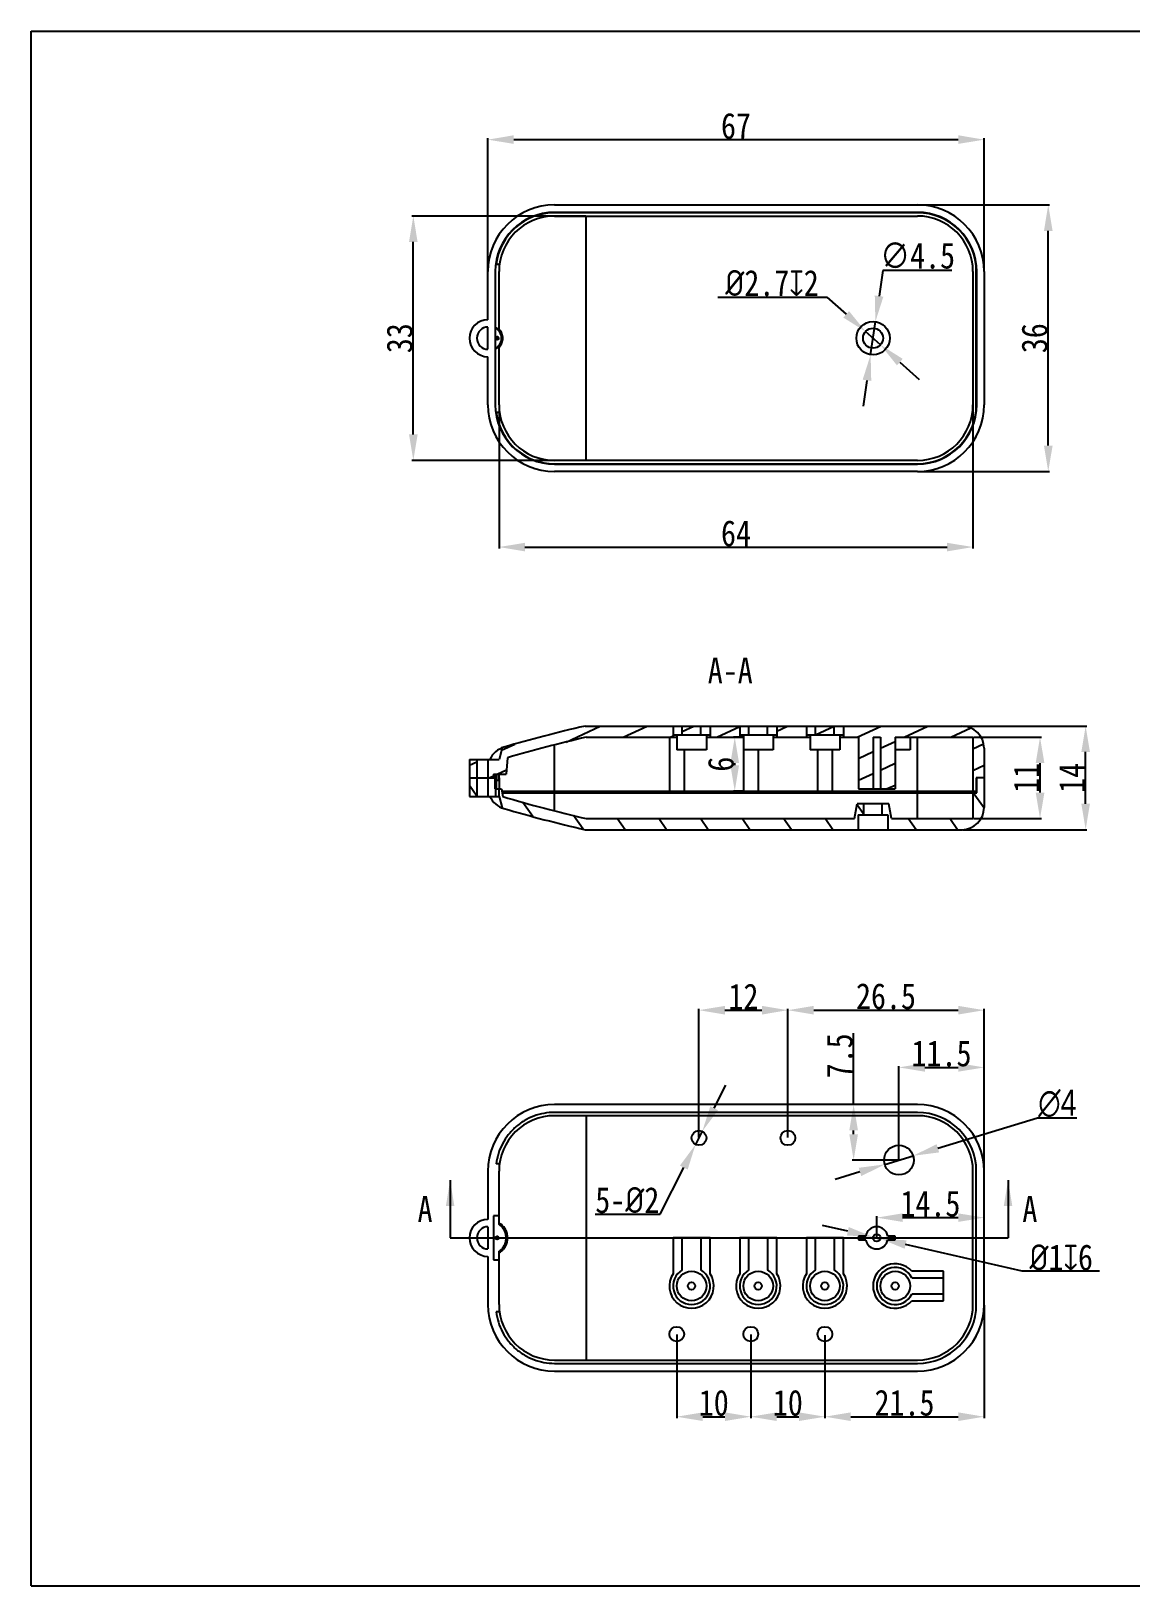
# Model space of a CAD drawing. Header units: millimetres. Extents: x 0 to 297, y 0 to 210.
# Drawn here: x 0 to 148.5, y 0 to 210 of the extents above; entities that cross this region are included whole.
import ezdxf

# ---------------------------------------------------------------- set-up
doc = ezdxf.new("R2010")
doc.units = ezdxf.units.MM
doc.header["$LTSCALE"] = 16.335
doc.header["$PDMODE"] = 3
doc.header["$PDSIZE"] = 8
doc.layers.get('0').update_dxf_attribs({"linetype": 'CONTINUOUS'})
doc.layers.get('Defpoints').update_dxf_attribs({"linetype": 'CONTINUOUS'})
doc.styles.get("Standard").update_dxf_attribs({"font": 'simfang.ttf', "width": 0.85})
doc.dimstyles.get("Standard").update_dxf_attribs({"dimtxt": 3.5, "dimasz": 3.5, "dimexe": 0.18, "dimexo": 0.0625, "dimgap": 0.09, "dimtad": 1, "dimdsep": 46, "dimtxsty": 'Standard', "dimcen": 0, "dimadec": 0, "dimazin": 0, "dimtp": 0.01, "dimtm": 0.01, "dimtfac": 1, "dimtmove": 0, "dimatfit": 3, "dimfxl": 1, "dimtolj": 1, "dimarcsym": 0})
doc.dimstyles.new('STANDARD1', dxfattribs={"dimtxt": 3.5, "dimasz": 3.5, "dimexe": 0.18, "dimexo": 0.0625, "dimgap": 0.09, "dimtad": 1, "dimtoh": 1, "dimdsep": 46, "dimtxsty": 'Standard', "dimcen": 0, "dimadec": 0, "dimazin": 0, "dimtp": 0.01, "dimtm": 0.01, "dimtfac": 1, "dimtmove": 0, "dimatfit": 3, "dimfxl": 1, "dimtolj": 1, "dimarcsym": 0})

# ---------------------------------------------------------------- blocks, each defined once
blk = doc.blocks.new('*D0')
at = {"color": 0, "lineweight": -2}
for p, q in [((61.68, 177.58), (61.68, 195.52)), ((65.18, 195.34), (125.18, 195.34)), ((128.68, 177.58), (128.68, 195.52))]:
    blk.add_line(p, q, dxfattribs=at)
at = {"color": 0}
for points in [[(65.18, 195.93), (65.18, 194.76), (61.68, 195.34)], [(125.18, 195.93), (125.18, 194.76), (128.68, 195.34)]]:
    blk.add_solid(points, dxfattribs=at)
at = {"layer": 'Defpoints', "color": 0}
for p in [(128.68, 195.34), (61.68, 177.52), (128.68, 177.52)]:
    blk.add_point(p, dxfattribs=at)
at = {"color": 0, "insert": (95.18, 197.18), "char_height": 3.5, "attachment_point": 5}
blk.add_mtext('\\A1;67', dxfattribs=at)
blk = doc.blocks.new('*D1')
at = {"color": 0, "lineweight": -2}
for p, q in [((119.74, 186.52), (137.52, 186.52)), ((137.34, 154.02), (137.34, 183.02)), ((119.74, 150.52), (137.52, 150.52))]:
    blk.add_line(p, q, dxfattribs=at)
at = {"color": 0}
for points in [[(136.76, 183.02), (137.93, 183.02), (137.34, 186.52)], [(136.76, 154.02), (137.93, 154.02), (137.34, 150.52)]]:
    blk.add_solid(points, dxfattribs=at)
at = {"layer": 'Defpoints', "color": 0}
for p in [(119.68, 186.52), (137.34, 186.52), (119.68, 150.52)]:
    blk.add_point(p, dxfattribs=at)
at = {"color": 0, "insert": (135.5, 168.52), "char_height": 3.5, "attachment_point": 5, "rotation": 90}
blk.add_mtext('\\A1;36', dxfattribs=at)
blk = doc.blocks.new('*D2')
at = {"color": 0, "lineweight": -2}
for p, q in [((63.18, 159.46), (63.18, 140.13)), ((127.18, 159.46), (127.18, 140.13)), ((66.68, 140.31), (123.68, 140.31))]:
    blk.add_line(p, q, dxfattribs=at)
at = {"color": 0}
for points in [[(66.68, 140.89), (66.68, 139.73), (63.18, 140.31)], [(123.68, 140.89), (123.68, 139.73), (127.18, 140.31)]]:
    blk.add_solid(points, dxfattribs=at)
at = {"layer": 'Defpoints', "color": 0}
for p in [(63.18, 159.52), (127.18, 159.52), (127.18, 140.31)]:
    blk.add_point(p, dxfattribs=at)
at = {"color": 0, "insert": (95.18, 142.15), "char_height": 3.5, "attachment_point": 5}
blk.add_mtext('\\A1;64', dxfattribs=at)
blk = doc.blocks.new('*D3')
at = {"color": 0, "lineweight": -2}
for p, q in [((74.9, 185.02), (51.43, 185.02)), ((51.61, 155.52), (51.61, 181.52)), ((74.9, 152.02), (51.43, 152.02))]:
    blk.add_line(p, q, dxfattribs=at)
at = {"color": 0}
for points in [[(51.03, 181.52), (52.19, 181.52), (51.61, 185.02)], [(51.03, 155.52), (52.19, 155.52), (51.61, 152.02)]]:
    blk.add_solid(points, dxfattribs=at)
at = {"layer": 'Defpoints', "color": 0}
for p in [(51.61, 185.02), (74.96, 185.02), (74.96, 152.02)]:
    blk.add_point(p, dxfattribs=at)
at = {"color": 0, "insert": (49.77, 168.52), "char_height": 3.5, "attachment_point": 5, "rotation": 90}
blk.add_mtext('\\A1;33', dxfattribs=at)
blk = doc.blocks.new('*D11')
at = {"color": 0, "lineweight": -2}
for p, q in [((115, 177.67), (114.5, 174.21)), ((124.3, 177.67), (115, 177.67)), ((113.36, 166.29), (114, 170.75)), ((112.86, 162.83), (112.36, 159.36))]:
    blk.add_line(p, q, dxfattribs=at)
at = {"color": 0}
for points in [[(113.92, 174.29), (115.08, 174.13), (114, 170.75)], [(112.28, 162.91), (113.44, 162.75), (113.36, 166.29)]]:
    blk.add_solid(points, dxfattribs=at)
at = {"layer": 'Defpoints', "color": 0}
for p in [(114, 170.75), (113.36, 166.29)]:
    blk.add_point(p, dxfattribs=at)
at = {"color": 0, "insert": (119.7, 179.65), "char_height": 3.5, "attachment_point": 5}
blk.add_mtext('\\A1;∅4.5', dxfattribs=at)
blk = doc.blocks.new('*D12')
at = {"color": 0, "lineweight": -2}
for p, q in [((92.72, 174.08), (107.45, 174.08)), ((107.45, 174.08), (110.06, 171.75)), ((114.69, 167.62), (112.67, 169.42)), ((117.3, 165.29), (119.91, 162.96))]:
    blk.add_line(p, q, dxfattribs=at)
at = {"color": 0}
for points in [[(110.45, 172.18), (109.67, 171.31), (112.67, 169.42)], [(117.69, 165.73), (116.91, 164.86), (114.69, 167.62)]]:
    blk.add_solid(points, dxfattribs=at)
at = {"layer": 'Defpoints', "color": 0}
for p in [(112.67, 169.42), (114.69, 167.62)]:
    blk.add_point(p, dxfattribs=at)
at = {"color": 0, "insert": (100.04, 175.95), "char_height": 3.5, "attachment_point": 5}
blk.add_mtext('\\A1;{\\fISOCPEUR|b0|i0|c0|p34;%%C}2.7{\\Fgdt|c0;x}2', dxfattribs=at)
blk = doc.blocks.new('*D13')
at = {"color": 0, "lineweight": -2}
for p, q in [((125.74, 116.14), (142.57, 116.14)), ((142.39, 105.64), (142.39, 112.64)), ((125.74, 102.14), (142.57, 102.14))]:
    blk.add_line(p, q, dxfattribs=at)
at = {"color": 0}
for points in [[(141.81, 112.64), (142.97, 112.64), (142.39, 116.14)], [(141.81, 105.64), (142.97, 105.64), (142.39, 102.14)]]:
    blk.add_solid(points, dxfattribs=at)
at = {"layer": 'Defpoints', "color": 0}
for p in [(125.68, 116.14), (142.39, 116.14), (125.68, 102.14)]:
    blk.add_point(p, dxfattribs=at)
at = {"color": 0, "insert": (140.55, 109.14), "char_height": 3.5, "attachment_point": 5, "rotation": 90}
blk.add_mtext('\\A1;14', dxfattribs=at)
blk = doc.blocks.new('*D14')
at = {"color": 0, "lineweight": -2}
for p, q in [((127.24, 114.64), (136.41, 114.64)), ((136.23, 107.14), (136.23, 111.14)), ((127.24, 103.64), (136.41, 103.64))]:
    blk.add_line(p, q, dxfattribs=at)
at = {"color": 0}
for points in [[(135.65, 111.14), (136.82, 111.14), (136.23, 114.64)], [(135.65, 107.14), (136.82, 107.14), (136.23, 103.64)]]:
    blk.add_solid(points, dxfattribs=at)
at = {"layer": 'Defpoints', "color": 0}
for p in [(127.18, 114.64), (136.23, 114.64), (127.18, 103.64)]:
    blk.add_point(p, dxfattribs=at)
at = {"color": 0, "insert": (134.39, 109.14), "char_height": 3.5, "attachment_point": 5, "rotation": 90}
blk.add_mtext('\\A1;11', dxfattribs=at)
blk = doc.blocks.new('*D15')
at = {"color": 0, "lineweight": -2}
for p, q in [((90.18, 60.57), (90.18, 77.94)), ((93.68, 77.76), (98.68, 77.76)), ((102.18, 60.57), (102.18, 77.94))]:
    blk.add_line(p, q, dxfattribs=at)
at = {"color": 0}
for points in [[(93.68, 78.34), (93.68, 77.17), (90.18, 77.76)], [(98.68, 78.34), (98.68, 77.17), (102.18, 77.76)]]:
    blk.add_solid(points, dxfattribs=at)
at = {"layer": 'Defpoints', "color": 0}
for p in [(102.18, 77.76), (90.18, 60.51), (102.18, 60.51)]:
    blk.add_point(p, dxfattribs=at)
at = {"color": 0, "insert": (96.18, 79.6), "char_height": 3.5, "attachment_point": 5}
blk.add_mtext('\\A1;12', dxfattribs=at)
blk = doc.blocks.new('*D16')
at = {"color": 0, "lineweight": -2}
for p, q in [((102.18, 60.57), (102.18, 77.94)), ((105.68, 77.76), (125.18, 77.76)), ((128.68, 56.07), (128.68, 77.94))]:
    blk.add_line(p, q, dxfattribs=at)
at = {"color": 0}
for points in [[(105.68, 78.34), (105.68, 77.17), (102.18, 77.76)], [(125.18, 78.34), (125.18, 77.17), (128.68, 77.76)]]:
    blk.add_solid(points, dxfattribs=at)
at = {"layer": 'Defpoints', "color": 0}
for p in [(128.68, 77.76), (102.18, 60.51), (128.68, 56.01)]:
    blk.add_point(p, dxfattribs=at)
at = {"color": 0, "insert": (115.43, 79.63), "char_height": 3.5, "attachment_point": 5}
blk.add_mtext('\\A1;26.5', dxfattribs=at)
blk = doc.blocks.new('*D17')
at = {"color": 0, "lineweight": -2}
for p, q in [((87.18, 33.94), (87.18, 22.67)), ((97.18, 33.94), (97.18, 22.67)), ((90.68, 22.85), (93.68, 22.85))]:
    blk.add_line(p, q, dxfattribs=at)
at = {"color": 0}
for points in [[(90.68, 23.44), (90.68, 22.27), (87.18, 22.85)], [(93.68, 23.44), (93.68, 22.27), (97.18, 22.85)]]:
    blk.add_solid(points, dxfattribs=at)
at = {"layer": 'Defpoints', "color": 0}
for p in [(87.18, 34.01), (97.18, 34.01), (97.18, 22.85)]:
    blk.add_point(p, dxfattribs=at)
at = {"color": 0, "insert": (92.18, 24.71), "char_height": 3.5, "attachment_point": 5}
blk.add_mtext('\\A1;10', dxfattribs=at)
blk = doc.blocks.new('*D18')
at = {"color": 0, "lineweight": -2}
for p, q in [((97.18, 33.88), (97.18, 22.67)), ((107.18, 33.88), (107.18, 22.67)), ((100.68, 22.85), (103.68, 22.85))]:
    blk.add_line(p, q, dxfattribs=at)
at = {"color": 0}
for points in [[(100.68, 23.44), (100.68, 22.27), (97.18, 22.85)], [(103.68, 23.44), (103.68, 22.27), (107.18, 22.85)]]:
    blk.add_solid(points, dxfattribs=at)
at = {"layer": 'Defpoints', "color": 0}
for p in [(97.18, 33.94), (107.18, 33.94), (107.18, 22.85)]:
    blk.add_point(p, dxfattribs=at)
at = {"color": 0, "insert": (102.18, 24.71), "char_height": 3.5, "attachment_point": 5}
blk.add_mtext('\\A1;10', dxfattribs=at)
blk = doc.blocks.new('*D19')
at = {"color": 0, "lineweight": -2}
for p, q in [((128.68, 37.94), (128.68, 22.67)), ((107.18, 33.82), (107.18, 22.67)), ((110.68, 22.85), (125.18, 22.85))]:
    blk.add_line(p, q, dxfattribs=at)
at = {"color": 0}
for points in [[(110.68, 23.44), (110.68, 22.27), (107.18, 22.85)], [(125.18, 23.44), (125.18, 22.27), (128.68, 22.85)]]:
    blk.add_solid(points, dxfattribs=at)
at = {"layer": 'Defpoints', "color": 0}
for p in [(128.68, 38.01), (107.18, 33.88), (128.68, 22.85)]:
    blk.add_point(p, dxfattribs=at)
at = {"color": 0, "insert": (117.93, 24.72), "char_height": 3.5, "attachment_point": 5}
blk.add_mtext('\\A1;21.5', dxfattribs=at)
blk = doc.blocks.new('*D20')
at = {"color": 0, "lineweight": -2}
for p, q in [((92.23, 64.51), (93.82, 67.63)), ((90.63, 61.4), (89.72, 59.62)), ((84.93, 50.23), (88.13, 56.5)), ((76.16, 50.23), (84.93, 50.23))]:
    blk.add_line(p, q, dxfattribs=at)
at = {"color": 0}
for points in [[(91.71, 64.78), (92.75, 64.25), (90.63, 61.4)], [(87.61, 56.77), (88.65, 56.23), (89.72, 59.62)]]:
    blk.add_solid(points, dxfattribs=at)
at = {"layer": 'Defpoints', "color": 0}
for p in [(90.63, 61.4), (89.72, 59.62)]:
    blk.add_point(p, dxfattribs=at)
at = {"color": 0, "insert": (80.5, 52.09), "char_height": 3.5, "attachment_point": 5}
blk.add_mtext('\\A1;5-{\\fISOCPEUR|b0|i0|c0|p34;%%C}2', dxfattribs=at)
blk = doc.blocks.new('*D21')
at = {"color": 0, "lineweight": -2}
for p, q in [((135.89, 63.18), (122.44, 59.1)), ((141.19, 63.18), (135.89, 63.18)), ((115.27, 56.93), (119.09, 58.09)), ((111.92, 55.91), (108.57, 54.89))]:
    blk.add_line(p, q, dxfattribs=at)
at = {"color": 0}
for points in [[(122.27, 59.66), (122.61, 58.55), (119.09, 58.09)], [(111.75, 56.47), (112.09, 55.35), (115.27, 56.93)]]:
    blk.add_solid(points, dxfattribs=at)
at = {"layer": 'Defpoints', "color": 0}
for p in [(115.27, 56.93), (119.09, 58.09)]:
    blk.add_point(p, dxfattribs=at)
at = {"color": 0, "insert": (138.58, 65.16), "char_height": 3.5, "attachment_point": 5}
blk.add_mtext('\\A1;{\\fGulim|b0|i0|c129|p34;∅4}', dxfattribs=at)
blk = doc.blocks.new('*D22')
at = {"color": 0, "lineweight": -2}
for p, q in [((110.28, 47.9), (106.87, 48.69)), ((113.69, 47.12), (114.67, 46.89)), ((133.83, 42.49), (118.08, 46.11)), ((144.26, 42.49), (133.83, 42.49))]:
    blk.add_line(p, q, dxfattribs=at)
at = {"color": 0}
for points in [[(110.41, 48.47), (110.15, 47.33), (113.69, 47.12)], [(118.21, 46.68), (117.95, 45.54), (114.67, 46.89)]]:
    blk.add_solid(points, dxfattribs=at)
at = {"layer": 'Defpoints', "color": 0}
for p in [(113.69, 47.12), (114.67, 46.89)]:
    blk.add_point(p, dxfattribs=at)
at = {"color": 0, "insert": (139.09, 44.35), "char_height": 3.5, "attachment_point": 5}
blk.add_mtext('\\A1;{\\fISOCPEUR|b0|i0|c0|p34;%%C}1{\\Fgdt|c0;x}6', dxfattribs=at)
blk = doc.blocks.new('*D23')
at = {"color": 0, "lineweight": -2}
for p, q in [((111.06, 65.01), (111.06, 74.67)), ((117.12, 65.01), (110.88, 65.01)), ((111.06, 61.01), (111.06, 61.51)), ((117.12, 57.51), (110.88, 57.51))]:
    blk.add_line(p, q, dxfattribs=at)
at = {"color": 0}
for points in [[(110.48, 61.51), (111.65, 61.51), (111.06, 65.01)], [(110.48, 61.01), (111.65, 61.01), (111.06, 57.51)]]:
    blk.add_solid(points, dxfattribs=at)
at = {"layer": 'Defpoints', "color": 0}
for p in [(111.06, 65.01), (117.18, 65.01), (117.18, 57.51)]:
    blk.add_point(p, dxfattribs=at)
at = {"color": 0, "insert": (109.19, 71.59), "char_height": 3.5, "attachment_point": 5, "rotation": 90}
blk.add_mtext('\\A1;7.5', dxfattribs=at)
blk = doc.blocks.new('*D24')
at = {"color": 0, "lineweight": -2}
for p, q in [((117.18, 57.57), (117.18, 70.21)), ((120.68, 70.03), (125.18, 70.03)), ((128.68, 56.07), (128.68, 70.21))]:
    blk.add_line(p, q, dxfattribs=at)
at = {"color": 0}
for points in [[(120.68, 70.62), (120.68, 69.45), (117.18, 70.03)], [(125.18, 70.62), (125.18, 69.45), (128.68, 70.03)]]:
    blk.add_solid(points, dxfattribs=at)
at = {"layer": 'Defpoints', "color": 0}
for p in [(128.68, 70.03), (117.18, 57.51), (128.68, 56.01)]:
    blk.add_point(p, dxfattribs=at)
at = {"color": 0, "insert": (122.93, 71.9), "char_height": 3.5, "attachment_point": 5}
blk.add_mtext('\\A1;11.5', dxfattribs=at)
blk = doc.blocks.new('*D25')
at = {"color": 0, "lineweight": -2}
for p, q in [((114.18, 47.07), (114.18, 49.92)), ((117.68, 49.74), (125.18, 49.74)), ((128.68, 47.07), (128.68, 49.92))]:
    blk.add_line(p, q, dxfattribs=at)
at = {"color": 0}
for points in [[(117.68, 50.32), (117.68, 49.16), (114.18, 49.74)], [(125.18, 50.32), (125.18, 49.16), (128.68, 49.74)]]:
    blk.add_solid(points, dxfattribs=at)
at = {"layer": 'Defpoints', "color": 0}
for p in [(128.68, 49.74), (114.18, 47.01), (128.68, 47.01)]:
    blk.add_point(p, dxfattribs=at)
at = {"color": 0, "insert": (121.43, 51.61), "char_height": 3.5, "attachment_point": 5}
blk.add_mtext('\\A1;14.5', dxfattribs=at)
blk = doc.blocks.new('*D26')
at = {"color": 0, "lineweight": -2}
for p, q in [((96.12, 114.64), (94.83, 114.64)), ((95.01, 110.84), (95.01, 111.14)), ((96.12, 107.34), (94.83, 107.34))]:
    blk.add_line(p, q, dxfattribs=at)
at = {"color": 0}
for points in [[(94.43, 111.14), (95.59, 111.14), (95.01, 114.64)], [(94.43, 110.84), (95.59, 110.84), (95.01, 107.34)]]:
    blk.add_solid(points, dxfattribs=at)
at = {"layer": 'Defpoints', "color": 0}
for p in [(95.01, 114.64), (96.18, 114.64), (96.18, 107.34)]:
    blk.add_point(p, dxfattribs=at)
at = {"color": 0, "insert": (93.15, 110.99), "char_height": 3.5, "attachment_point": 5, "rotation": 90}
blk.add_mtext('\\A1;6', dxfattribs=at)

msp = doc.modelspace()

# ---------------------------------------------------------------- hatches: boundary and pattern name
at = {"linetype": 'Continuous'}
h = msp.add_hatch(dxfattribs=at)
h.set_pattern_fill('XSEC0001', color=2, scale=2.671493, angle=205, style=0, pattern_type=0)
h.set_pattern_definition([(205, (0.6257, -16.6796), (1.12902, -2.421195), [])])
edge = h.paths.add_edge_path()
edge.add_line((74.793, 116.137), (86.68, 116.137))
edge.add_line((86.68, 116.137), (86.68, 114.637))
edge.add_line((74.964, 114.637), (86.68, 114.637))
edge.add_spline(control_points=[(64.336, 111.862), (67.853, 112.884), (71.396, 113.81), (74.964, 114.637)], knot_values=[0, 0, 0, 0, 1, 1, 1, 1], weights=[1, 0.9997484, 0.9997484, 1], degree=3, periodic=0)
edge.add_line((64.336, 111.862), (64.141, 109.637))
edge.add_line((63.145, 109.637), (64.141, 109.637))
edge.add_line((63.145, 109.637), (63.145, 108.837))
edge.add_line((63.07, 108.837), (63.145, 108.837))
edge.add_line((63.07, 109.637), (63.07, 108.837))
edge.add_line((62.77, 109.637), (63.07, 109.637))
edge.add_line((62.77, 109.637), (62.77, 108.837))
edge.add_line((62.695, 108.837), (62.77, 108.837))
edge.add_line((62.695, 109.637), (62.695, 108.837))
edge.add_line((62.44, 109.637), (62.695, 109.637))
edge.add_line((62.44, 109.637), (62.44, 109.137))
edge.add_line((62.44, 109.137), (61.68, 109.137))
edge.add_line((61.68, 111.637), (61.68, 109.137))
edge.add_line((61.68, 111.637), (63.18, 111.637))
edge.add_line((63.598, 113.198), (63.18, 111.637))
edge.add_spline(control_points=[(63.598, 113.198), (63.678, 113.229), (63.759, 113.256), (63.841, 113.28)], knot_values=[0, 0, 0, 0, 1, 1, 1, 1], weights=[1, 0.999389, 0.999389, 1], degree=3, periodic=0)
edge.add_spline(control_points=[(63.841, 113.28), (67.464, 114.335), (71.116, 115.288), (74.793, 116.137)], knot_values=[0, 0, 0, 0, 1, 1, 1, 1], weights=[1, 0.9997368, 0.9997368, 1], degree=3, periodic=0)
edge = h.paths.add_edge_path()
edge.add_line((87.93, 116.137), (90.43, 116.137))
edge.add_line((90.43, 114.937), (90.43, 116.137))
edge.add_line((90.43, 114.937), (87.93, 114.937))
edge.add_line((87.93, 114.937), (87.93, 116.137))
edge = h.paths.add_edge_path()
edge.add_line((91.68, 116.137), (95.68, 116.137))
edge.add_line((95.68, 116.137), (95.68, 114.637))
edge.add_line((91.68, 114.637), (95.68, 114.637))
edge.add_line((91.68, 116.137), (91.68, 114.637))
edge = h.paths.add_edge_path()
edge.add_line((96.93, 116.137), (99.43, 116.137))
edge.add_line((99.43, 114.937), (99.43, 116.137))
edge.add_line((99.43, 114.937), (96.93, 114.937))
edge.add_line((96.93, 114.937), (96.93, 116.137))
edge = h.paths.add_edge_path()
edge.add_line((100.68, 116.137), (104.68, 116.137))
edge.add_line((104.68, 116.137), (104.68, 114.637))
edge.add_line((100.68, 114.637), (104.68, 114.637))
edge.add_line((100.68, 116.137), (100.68, 114.637))
edge = h.paths.add_edge_path()
edge.add_line((105.93, 116.137), (108.43, 116.137))
edge.add_line((108.43, 114.937), (108.43, 116.137))
edge.add_line((108.43, 114.937), (105.93, 114.937))
edge.add_line((105.93, 114.937), (105.93, 116.137))
edge = h.paths.add_edge_path()
edge.add_line((109.68, 116.137), (125.68, 116.137))
edge.add_spline(control_points=[(125.68, 116.137), (127.437, 116.137), (128.68, 114.895), (128.68, 113.137)], knot_values=[0, 0, 0, 0, 1, 1, 1, 1], weights=[1, 0.8047379, 0.8047379, 1], degree=3, periodic=0)
edge.add_line((128.68, 113.137), (128.68, 109.137))
edge.add_line((128.68, 109.137), (127.63, 109.137))
edge.add_line((127.63, 109.137), (127.63, 107.337))
edge.add_line((127.18, 107.337), (127.63, 107.337))
edge.add_line((127.18, 114.637), (127.18, 107.337))
edge.add_line((116.659, 114.637), (127.18, 114.637))
edge.add_line((116.659, 114.637), (116.659, 107.637))
edge.add_line((114.68, 107.637), (116.659, 107.637))
edge.add_line((114.68, 114.637), (114.68, 107.637))
edge.add_line((113.68, 114.637), (114.68, 114.637))
edge.add_line((113.68, 114.637), (113.68, 107.637))
edge.add_line((111.701, 107.637), (113.68, 107.637))
edge.add_line((111.701, 114.637), (111.701, 107.637))
edge.add_line((109.68, 114.637), (111.701, 114.637))
edge.add_line((109.68, 116.137), (109.68, 114.637))
edge = h.paths.add_edge_path()
edge.add_line((59.18, 111.637), (60.18, 111.637))
edge.add_line((60.18, 111.637), (60.18, 109.137))
edge.add_line((60.18, 109.137), (59.18, 109.137))
edge.add_line((59.18, 111.637), (59.18, 109.137))
h = msp.add_hatch(dxfattribs=at)
h.set_pattern_fill('DEFAULT__1', color=2, scale=4.597655, angle=125, style=0, pattern_type=0)
h.set_pattern_definition([(125, (0.6257, -16.6796), (-3.76618, -2.63711), [])])
edge = h.paths.add_edge_path()
edge.add_line((74.793, 102.137), (111.68, 102.137))
edge.add_spline(control_points=[(74.793, 102.137), (71.116, 102.987), (67.464, 103.94), (63.841, 104.995)], knot_values=[0, 0, 0, 0, 1, 1, 1, 1], weights=[1, 0.9997368, 0.9997368, 1], degree=3, periodic=0)
edge.add_spline(control_points=[(63.598, 105.077), (63.678, 105.046), (63.759, 105.019), (63.841, 104.995)], knot_values=[0, 0, 0, 0, 1, 1, 1, 1], weights=[1, 0.999389, 0.999389, 1], degree=3, periodic=0)
edge.add_line((63.18, 106.637), (63.598, 105.077))
edge.add_line((63.145, 106.637), (63.18, 106.637))
edge.add_line((63.145, 107.637), (63.145, 106.637))
edge.add_line((63.145, 107.637), (63.51, 107.637))
edge.add_line((63.51, 107.637), (63.692, 106.602))
edge.add_spline(control_points=[(74.964, 103.637), (71.178, 104.516), (67.42, 105.504), (63.692, 106.602)], knot_values=[0, 0, 0, 0, 1, 1, 1, 1], weights=[1, 0.9997167, 0.9997167, 1], degree=3, periodic=0)
edge.add_line((74.964, 103.637), (111.18, 103.637))
edge.add_line((111.18, 103.637), (111.532, 105.637))
edge.add_line((112.43, 105.637), (111.532, 105.637))
edge.add_line((112.43, 104.137), (112.43, 105.637))
edge.add_line((111.68, 104.137), (112.43, 104.137))
edge.add_line((111.68, 104.137), (111.68, 102.137))
edge = h.paths.add_edge_path()
edge.add_line((115.68, 102.137), (125.68, 102.137))
edge.add_line((115.68, 104.137), (115.68, 102.137))
edge.add_line((114.93, 104.137), (115.68, 104.137))
edge.add_line((114.93, 104.137), (114.93, 105.637))
edge.add_line((115.827, 105.637), (114.93, 105.637))
edge.add_line((116.18, 103.637), (115.827, 105.637))
edge.add_line((116.18, 103.637), (127.18, 103.637))
edge.add_line((127.18, 107.137), (127.18, 103.637))
edge.add_line((127.18, 107.137), (127.68, 107.137))
edge.add_line((127.68, 107.137), (127.68, 109.137))
edge.add_line((127.68, 109.137), (128.68, 109.137))
edge.add_line((128.68, 109.137), (128.68, 105.137))
edge.add_spline(control_points=[(125.68, 102.137), (127.437, 102.137), (128.68, 103.38), (128.68, 105.137)], knot_values=[0, 0, 0, 0, 1, 1, 1, 1], weights=[1, 0.8047379, 0.8047379, 1], degree=3, periodic=0)
edge = h.paths.add_edge_path()
edge.add_line((61.68, 109.137), (61.68, 106.637))
edge.add_line((61.68, 109.137), (62.68, 109.137))
edge.add_line((62.68, 107.637), (62.68, 109.137))
edge.add_line((62.68, 107.637), (62.695, 107.637))
edge.add_line((62.695, 107.637), (62.695, 106.637))
edge.add_line((61.68, 106.637), (62.695, 106.637))
edge = h.paths.add_edge_path()
edge.add_line((59.18, 106.637), (60.18, 106.637))
edge.add_line((59.18, 109.137), (59.18, 106.637))
edge.add_line((59.18, 109.137), (60.18, 109.137))
edge.add_line((60.18, 109.137), (60.18, 106.637))

# ---------------------------------------------------------------- linework, layer by layer
at = {"color": 7, "linetype": 'Continuous'}
for p, q in [((0, 0), (0, 210)), ((0, 210), (297, 210)), ((70.68, 186.52), (119.68, 186.52)), ((119.68, 185.52), (70.68, 185.52)), ((119.68, 185.47), (70.68, 185.47)), ((70.68, 185.02), (119.68, 185.02)), ((74.964, 152.02), (74.964, 185.02)), ((62.793, 178.52), (63.247, 178.52)), ((61.68, 171.02), (61.68, 177.52)), ((62.68, 177.52), (62.68, 159.52)), ((63.18, 169.627), (63.18, 177.52)), ((127.18, 177.52), (127.18, 159.52)), ((127.63, 159.52), (127.63, 177.52)), ((127.68, 159.52), (127.68, 177.52)), ((128.68, 177.52), (128.68, 159.52)), ((61.68, 167.02), (61.68, 170.02)), ((61.68, 159.52), (61.68, 166.02)), ((63.18, 159.52), (63.18, 167.412)), ((62.793, 158.52), (63.247, 158.52)), ((119.68, 152.02), (70.68, 152.02)), ((70.68, 151.57), (119.68, 151.57)), ((70.68, 151.52), (119.68, 151.52)), ((119.68, 150.52), (70.68, 150.52)), ((74.793, 116.137), (125.68, 116.137)), ((86.68, 116.137), (86.68, 114.637)), ((87.93, 114.937), (87.93, 116.137)), ((90.43, 114.937), (90.43, 116.137)), ((91.68, 116.137), (91.68, 114.637)), ((95.68, 116.137), (95.68, 114.637)), ((96.93, 114.937), (96.93, 116.137)), ((99.43, 114.937), (99.43, 116.137)), ((100.68, 116.137), (100.68, 114.637)), ((104.68, 116.137), (104.68, 114.637)), ((105.93, 114.937), (105.93, 116.137)), ((108.43, 114.937), (108.43, 116.137)), ((109.68, 116.137), (109.68, 114.637)), ((70.68, 104.681), (70.68, 113.594)), ((74.964, 114.637), (87.18, 114.637)), ((86.18, 114.637), (86.18, 107.337)), ((86.68, 114.937), (91.68, 114.937)), ((87.18, 114.937), (87.18, 112.937)), ((91.18, 114.937), (91.18, 112.937)), ((91.18, 114.637), (96.18, 114.637)), ((95.68, 114.937), (100.68, 114.937)), ((96.18, 114.937), (96.18, 107.337)), ((100.18, 114.937), (100.18, 112.937)), ((100.18, 114.637), (105.18, 114.637)), ((104.68, 114.937), (109.68, 114.937)), ((105.18, 114.937), (105.18, 112.937)), ((109.18, 114.937), (109.18, 112.937)), ((109.18, 114.637), (111.701, 114.637)), ((111.701, 114.637), (111.701, 107.637)), ((113.68, 114.637), (114.68, 114.637)), ((113.68, 114.637), (113.68, 107.637)), ((114.68, 114.637), (114.68, 107.637)), ((116.659, 114.637), (127.18, 114.637)), ((116.659, 114.637), (116.659, 107.637)), ((118.68, 114.637), (118.68, 112.937)), ((119.68, 103.637), (119.68, 114.637)), ((127.18, 114.637), (127.18, 107.337)), ((59.18, 111.637), (59.18, 106.637)), ((59.18, 111.637), (63.18, 111.637)), ((60.18, 111.637), (60.18, 106.637)), ((61.68, 111.637), (61.68, 106.637)), ((63.598, 113.198), (63.18, 111.637)), ((64.336, 111.862), (64.141, 109.637)), ((91.18, 112.937), (87.18, 112.937)), ((88.18, 112.937), (88.18, 107.337)), ((100.18, 112.937), (96.18, 112.937)), ((98.18, 112.937), (98.18, 107.337)), ((109.18, 112.937), (105.18, 112.937)), ((106.18, 112.937), (106.18, 107.337)), ((108.18, 112.937), (108.18, 107.337)), ((118.68, 112.937), (116.659, 112.937)), ((128.68, 113.137), (128.68, 105.137)), ((62.44, 109.637), (62.44, 109.137)), ((62.44, 109.637), (62.695, 109.637)), ((62.695, 109.637), (62.695, 108.837)), ((62.77, 109.637), (62.77, 108.837)), ((62.77, 109.637), (63.07, 109.637)), ((63.07, 109.637), (63.07, 108.837)), ((63.145, 109.637), (63.145, 108.837)), ((63.145, 109.637), (64.141, 109.637)), ((63.18, 109.137), (63.18, 109.637)), ((59.18, 109.137), (62.695, 109.137)), ((62.68, 107.637), (62.68, 109.137)), ((62.68, 107.637), (63.51, 107.637)), ((62.695, 108.837), (63.145, 108.837)), ((62.695, 107.637), (62.695, 106.637)), ((62.793, 108.837), (62.793, 107.637)), ((63.145, 109.137), (63.247, 109.137)), ((63.145, 107.637), (63.145, 106.637)), ((63.247, 107.637), (63.247, 109.137)), ((63.51, 107.637), (63.692, 106.602)), ((63.562, 107.337), (127.63, 107.337)), ((63.598, 107.137), (127.68, 107.137)), ((111.701, 107.637), (116.659, 107.637)), ((127.18, 107.137), (127.18, 103.637)), ((128.68, 109.137), (127.63, 109.137)), ((127.63, 109.137), (127.63, 107.337)), ((127.68, 107.137), (127.68, 109.137)), ((59.18, 106.637), (63.18, 106.637)), ((63.18, 106.637), (63.598, 105.077)), ((111.18, 103.637), (111.532, 105.637)), ((115.827, 105.637), (111.532, 105.637)), ((112.43, 104.137), (112.43, 105.637)), ((114.93, 104.137), (114.93, 105.637)), ((116.18, 103.637), (115.827, 105.637)), ((74.964, 103.637), (111.18, 103.637)), ((111.68, 104.137), (115.68, 104.137)), ((111.68, 104.137), (111.68, 102.137)), ((115.68, 104.137), (115.68, 102.137)), ((116.18, 103.637), (127.18, 103.637)), ((74.793, 102.137), (125.68, 102.137)), ((119.68, 65.007), (70.68, 65.007)), ((119.68, 63.957), (70.68, 63.957)), ((119.68, 63.507), (70.68, 63.507)), ((74.964, 63.507), (74.964, 30.507)), ((63.247, 57.007), (62.793, 57.007)), ((61.68, 56.007), (61.68, 49.507)), ((63.18, 48.817), (63.18, 56.007)), ((127.18, 38.007), (127.18, 56.007)), ((127.63, 38.007), (127.63, 56.007)), ((128.68, 38.007), (128.68, 56.007)), ((61.68, 48.507), (61.68, 45.507)), ((62.44, 49.967), (62.44, 44.047)), ((63.18, 49.967), (62.44, 49.967)), ((86.68, 47.007), (86.68, 42.165)), ((91.68, 47.007), (86.68, 47.007)), ((87.93, 42.672), (87.93, 47.007)), ((90.43, 47.007), (90.43, 42.672)), ((91.68, 42.165), (91.68, 47.007)), ((100.68, 47.007), (95.68, 47.007)), ((95.68, 47.007), (95.68, 42.165)), ((96.93, 42.672), (96.93, 47.007)), ((99.43, 47.007), (99.43, 42.672)), ((100.68, 42.165), (100.68, 47.007)), ((109.68, 47.007), (104.68, 47.007)), ((104.68, 47.007), (104.68, 42.165)), ((105.93, 42.672), (105.93, 47.007)), ((108.43, 47.007), (108.43, 42.672)), ((109.68, 42.165), (109.68, 47.007)), ((112.701, 47.257), (111.701, 47.257)), ((111.701, 47.257), (111.701, 46.757)), ((111.701, 46.757), (112.701, 46.757)), ((116.659, 47.257), (115.659, 47.257)), ((115.659, 46.757), (116.659, 46.757)), ((116.659, 46.757), (116.659, 47.257)), ((61.68, 44.507), (61.68, 38.007)), ((63.18, 38.007), (63.18, 45.196)), ((62.44, 44.047), (63.18, 44.047)), ((123.18, 42.507), (118.916, 42.507)), ((123.18, 38.507), (123.18, 42.507)), ((118.926, 41.604), (123.18, 41.604)), ((118.916, 38.507), (123.18, 38.507)), ((123.18, 39.41), (118.926, 39.41)), ((63.247, 37.007), (62.793, 37.007)), ((70.68, 30.507), (119.68, 30.507)), ((70.68, 30.057), (119.68, 30.057)), ((70.68, 29.007), (119.68, 29.007)), ((0, 0), (297, 0))]:
    msp.add_line(p, q, dxfattribs=at)
msp.add_line((56.579, 47.007), (131.913, 47.007))
for radius in [2.25, 1.35]:
    msp.add_circle((113.68, 168.52), radius)
for centre, radius in [((62.92, 168.52), 0.225), ((62.92, 168.52), 0.15), ((90.18, 60.507), 1), ((102.18, 60.507), 1), ((117.18, 57.507), 2), ((62.92, 47.007), 0.225), ((62.92, 47.007), 0.15), ((114.18, 47.007), 0.5), ((89.18, 40.507), 2), ((98.18, 40.507), 2), ((107.18, 40.507), 2), ((116.68, 40.507), 2), ((89.18, 40.507), 0.5), ((98.18, 40.507), 0.5), ((107.18, 40.507), 0.5), ((116.68, 40.507), 0.5), ((87.18, 34.007), 1), ((97.18, 34.007), 1), ((107.18, 34.007), 1)]:
    msp.add_circle(centre, radius, dxfattribs=at)
for centre, radius, start, end in [((70.68, 177.52), 9, 90, 180), ((70.68, 177.52), 8, 90, 180), ((70.68, 177.52), 7.95, 90, 172.77384), ((70.68, 177.52), 7.5, 90, 180), ((119.68, 177.52), 9, 0, 90), ((119.68, 177.52), 8, 0, 90), ((119.68, 177.52), 7.95, 0, 90), ((119.68, 177.52), 7.5, 0, 90), ((61.68, 168.52), 2.5, 90, 270), ((61.68, 168.52), 1.5, 90, 270), ((62.179, 168.64), 1.476, 44.39591, 47.31793), ((62.179, 168.4), 1.476, 312.68212, 315.604), ((70.68, 159.52), 9, 180, 270), ((70.68, 159.52), 8, 180, 270), ((70.68, 159.52), 7.95, 187.22616, 270), ((70.68, 159.52), 7.5, 180, 270), ((119.68, 159.52), 9, 270, 0), ((119.68, 159.52), 8, 270, 0), ((119.68, 159.52), 7.95, 270, 0), ((119.68, 159.52), 7.5, 270, 0), ((120.15, -80.109), 201.42, 103.01385, 106.23386), ((125.68, 113.137), 3, 0, 90), ((120.15, -80.109), 199.92, 103.06279, 106.21125), ((64.68, 110.4), 3, 106.23386, 155.62894), ((64.68, 107.875), 3, 204.37106, 253.76614), ((120.15, 298.384), 199.92, 253.59649, 256.93721), ((125.68, 105.137), 3, 270, 0), ((120.15, 298.384), 201.42, 253.76614, 256.98615), ((70.68, 56.007), 9, 90, 180), ((70.68, 56.007), 7.5, 90, 180), ((119.68, 56.007), 9, 0, 90), ((119.68, 56.007), 7.95, 0.00034, 89.99966), ((119.68, 56.007), 7.5, 0, 90), ((61.68, 47.007), 2.5, 90, 270), ((61.68, 47.007), 1.5, 90, 270), ((62.243, 47.246), 1.996, 58.86829, 62.02306), ((114.18, 47.007), 1.5, 9.59407, 170.40593), ((114.18, 47.007), 1.5, 189.59407, 350.40593), ((62.243, 46.767), 1.996, 297.97695, 301.13171), ((89.18, 40.507), 3, 146.44269, 33.55731), ((89.18, 40.507), 2.5, 120, 60), ((98.18, 40.507), 3, 146.44269, 33.55731), ((98.18, 40.507), 2.5, 120, 60), ((107.18, 40.507), 3, 146.44269, 33.55731), ((107.18, 40.507), 2.5, 120, 60), ((116.68, 40.507), 3, 41.81031, 318.18969), ((116.68, 40.507), 2.5, 26.0333, 333.9667), ((70.68, 38.007), 9, 180, 270), ((70.68, 38.007), 7.5, 180, 270), ((119.68, 38.007), 9, 270, 0), ((119.68, 38.007), 7.95, 270.00034, 359.99966), ((119.68, 38.007), 7.5, 270, 0)]:
    msp.add_arc(centre, radius, start, end, dxfattribs=at)
for points, knots in [([(62.68, 169.977), (62.775, 169.939), (62.956, 169.84), (63.111, 169.703), (63.18, 169.627)], [0, 0, 0, 0, 0.4998755, 1, 1, 1, 1]), ([(62.68, 167.158), (62.808, 167.213), (63.046, 167.372), (63.311, 167.705), (63.473, 168.098), (63.528, 168.52), (63.473, 168.941), (63.311, 169.334), (63.046, 169.667), (62.808, 169.826), (62.68, 169.882)], [0, 0, 0, 0, 0.1248883, 0.2498701, 0.3749263, 0.5, 0.6250738, 0.7501299, 0.8751117, 1, 1, 1, 1]), ([(63.234, 167.367), (63.38, 167.516), (63.614, 167.883), (63.732, 168.52), (63.614, 169.156), (63.38, 169.523), (63.234, 169.672)], [0, 0, 0, 0, 0.2485989, 0.5000001, 0.751401, 1, 1, 1, 1]), ([(63.18, 167.412), (63.111, 167.337), (62.956, 167.199), (62.775, 167.1), (62.68, 167.062)], [0, 0, 0, 0, 0.5001223, 1, 1, 1, 1]), ([(63.18, 45.196), (63.33, 45.291), (63.605, 45.524), (63.911, 45.967), (64.099, 46.472), (64.163, 47.007), (64.099, 47.541), (63.911, 48.046), (63.605, 48.489), (63.33, 48.723), (63.18, 48.817)], [0, 0, 0, 0, 0.1249606, 0.2499519, 0.3749722, 0.5, 0.6250277, 0.7500481, 0.8750394, 1, 1, 1, 1]), ([(63.275, 45.059), (63.438, 45.157), (63.738, 45.402), (64.077, 45.875), (64.288, 46.422), (64.36, 47.007), (64.288, 47.591), (64.077, 48.139), (63.738, 48.612), (63.438, 48.857), (63.275, 48.955)], [0, 0, 0, 0, 0.1232672, 0.2478727, 0.3736272, 0.5, 0.6263728, 0.7521273, 0.8767328, 1, 1, 1, 1])]:
    msp.add_open_spline(points, degree=3, knots=knots, dxfattribs=at)
for points in [[(70.68, 63.957), (70.202, 63.956), (69.244, 63.87), (67.855, 63.484), (66.558, 62.856), (65.395, 62.004), (64.404, 60.957), (63.617, 59.749), (63.059, 58.42), (62.854, 57.481), (62.793, 57.007)], [(62.793, 37.007), (62.854, 36.533), (63.059, 35.593), (63.617, 34.264), (64.404, 33.056), (65.395, 32.01), (66.558, 31.158), (67.855, 30.529), (69.244, 30.143), (70.202, 30.057), (70.68, 30.057)]]:
    msp.add_open_spline(points, degree=3, dxfattribs=at)

# ---------------------------------------------------------------- texts
at = {"char_height": 3.5, "attachment_point": 1}
for s, insert, width in [('A-A', (91.366, 125.394), 21.57441), ('A', (52.18, 52.655), 7.20999), ('A', (133.847, 52.655), 7.20999)]:
    msp.add_mtext(s, dxfattribs=dict(at, insert=insert, width=width))

# ---------------------------------------------------------------- dimensions: what is measured, and where the dimension line sits
for base, p1, p2, picture, middle in [((128.68, 195.344), (61.68, 177.52), (128.68, 177.52), '*D0', (95.18, 197.184)), ((127.18, 140.31), (63.18, 159.52), (127.18, 159.52), '*D2', (95.18, 142.15)), ((128.68, 70.034), (117.18, 57.507), (128.68, 56.007), '*D24', (122.93, 71.904)), ((128.68, 49.741), (114.18, 47.007), (128.68, 47.007), '*D25', (121.43, 51.611)), ((128.68, 22.854), (107.18, 33.882), (128.68, 38.007), '*D19', (117.93, 24.724)), ((97.18, 22.854), (87.18, 34.007), (97.18, 34.007), '*D17', (92.18, 24.714)), ((107.18, 22.854), (97.18, 33.944), (107.18, 33.944), '*D18', (102.18, 24.714))]:
    dim = msp.add_linear_dim(base=base, p1=p1, p2=p2, dimstyle='Standard')
    dim.commit()
    dim.dimension.update_dxf_attribs({"geometry": picture, "text_midpoint": middle})
for base, p1, p2, picture, middle in [((51.609, 185.02), (74.964, 152.02), (74.964, 185.02), '*D3', (49.769, 168.52)), ((137.345, 186.52), (119.68, 150.52), (119.68, 186.52), '*D1', (135.505, 168.52)), ((142.39, 116.137), (125.68, 102.137), (125.68, 116.137), '*D13', (140.55, 109.137)), ((136.234, 114.637), (127.18, 103.637), (127.18, 114.637), '*D14', (134.394, 109.137))]:
    dim = msp.add_linear_dim(base=base, p1=p1, p2=p2, angle=90, dimstyle='Standard')
    dim.commit()
    dim.dimension.update_dxf_attribs({"geometry": picture, "text_midpoint": middle})
dim = msp.add_diameter_dim_2p(p1=(113.359, 166.293), p2=(114.001, 170.747), dimstyle='STANDARD1')
dim.commit()
dim.dimension.update_dxf_attribs({"geometry": '*D11', "text_midpoint": (119.695, 179.645)})
for p1, p2, text, picture, middle in [((114.688, 167.621), (112.672, 169.418), '{\\fISOCPEUR|b0|i0|c0|p34;%%C}2.7{\\Fgdt|c0;x}2', '*D12', (100.039, 175.945)), ((90.635, 61.397), (89.724, 59.616), '5-{\\fISOCPEUR|b0|i0|c0|p34;%%C}2', '*D20', (80.497, 52.092))]:
    dim = msp.add_diameter_dim_2p(p1=p1, p2=p2, text=text, dimstyle='STANDARD1')
    dim.commit()
    dim.dimension.update_dxf_attribs({"geometry": picture, "text_midpoint": middle})
dim = msp.add_linear_dim(base=(95.009, 114.637), p1=(96.18, 107.337), p2=(96.18, 114.637), angle=90, text='6', dimstyle='Standard')
dim.commit()
dim.dimension.update_dxf_attribs({"geometry": '*D26', "text_midpoint": (93.149, 110.987)})
for base, p1, p2, picture, middle in [((128.68, 77.758), (102.18, 60.507), (128.68, 56.007), '*D16', (115.43, 77.758)), ((102.18, 77.758), (90.18, 60.507), (102.18, 60.507), '*D15', (96.18, 77.758))]:
    dim = msp.add_linear_dim(base=base, p1=p1, p2=p2, dimstyle='Standard')
    dim.commit()
    dim.dimension.update_dxf_attribs({"geometry": picture, "text_midpoint": middle, "dimtype": 160})
dim = msp.add_linear_dim(base=(111.065, 65.007), p1=(117.18, 57.507), p2=(117.18, 65.007), angle=90, dimstyle='Standard')
dim.commit()
dim.dimension.update_dxf_attribs({"geometry": '*D23', "text_midpoint": (111.065, 71.589), "dimtype": 160})
for p1, p2, text, picture, middle in [((115.266, 56.926), (119.094, 58.088), '{\\fGulim|b0|i0|c129|p34;<>}', '*D21', (138.581, 63.184)), ((113.692, 47.119), (114.667, 46.895), '{\\fISOCPEUR|b0|i0|c0|p34;%%C}1{\\Fgdt|c0;x}6', '*D22', (133.834, 42.487))]:
    dim = msp.add_diameter_dim_2p(p1=p1, p2=p2, text=text, dimstyle='STANDARD1')
    dim.commit()
    dim.dimension.update_dxf_attribs({"geometry": picture, "text_midpoint": middle, "dimtype": 163})

# ---------------------------------------------------------------- leaders
for points in [[(56.579, 54.803), (56.579, 47.007)], [(131.913, 54.803), (131.913, 47.007)]]:
    msp.add_leader(points, dimstyle='STANDARD1', override={"dimgap": 0.09, "dimtad": 0})

doc.saveas('drawing.dxf')
